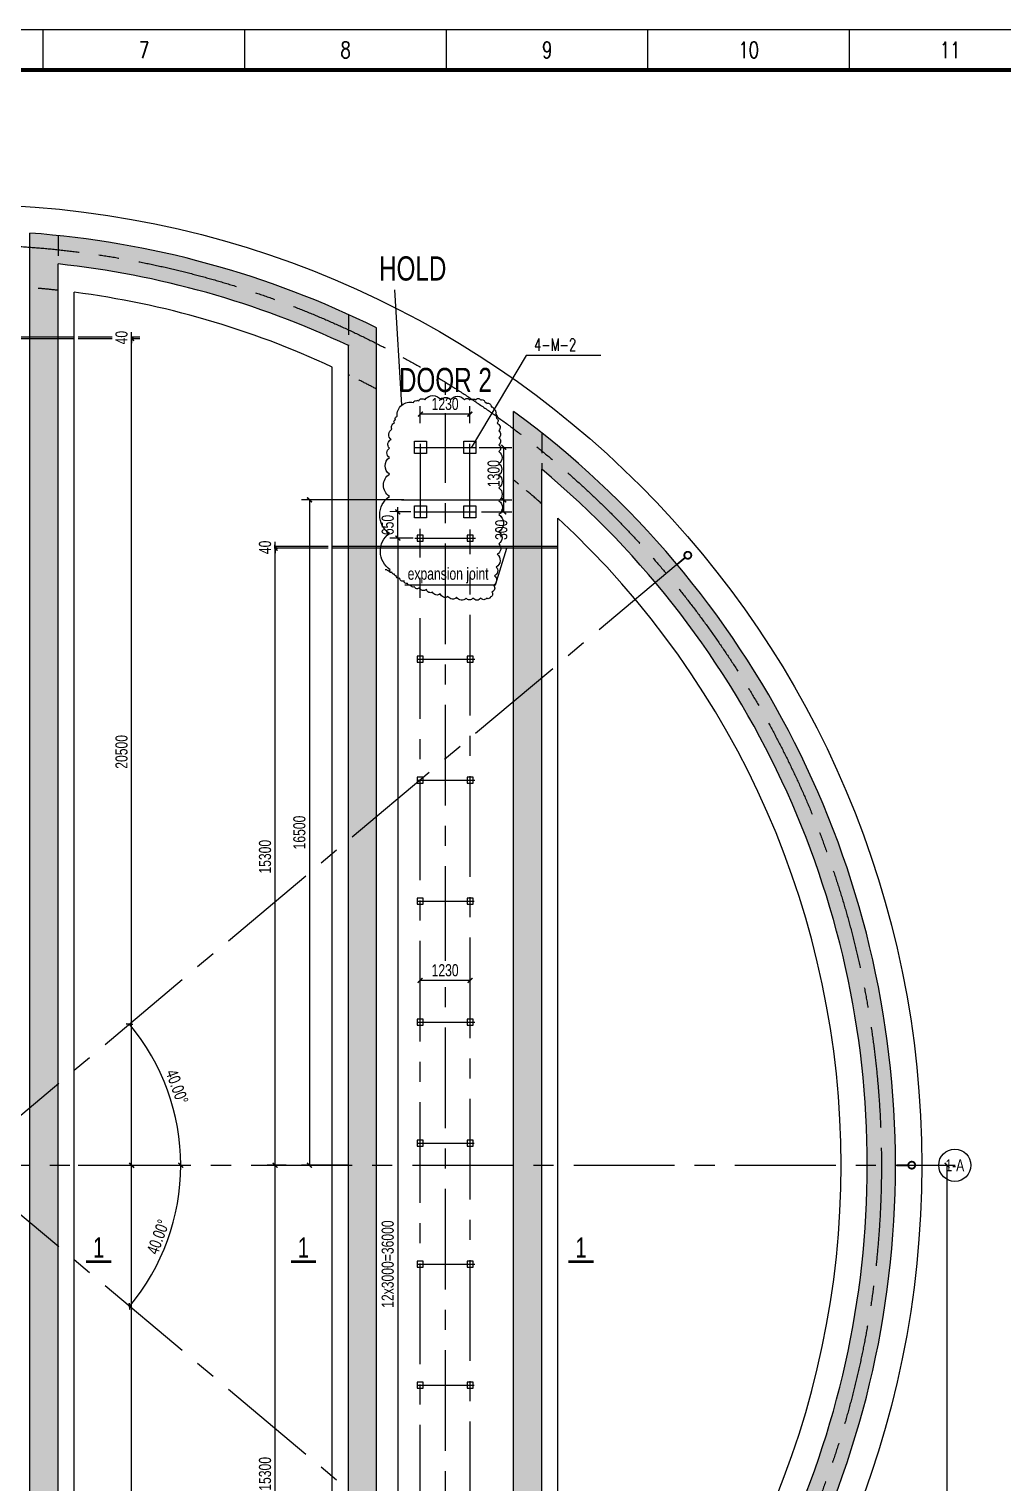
# Model space of a CAD drawing. Extents: x 707031 to 850566, y -411673 to -233438.
# Drawn here: x 738745 to 762907, y -269484 to -233438 of the extents above; entities that cross this region are included whole.
import ezdxf
from ezdxf.enums import TextEntityAlignment as Align

# ---------------------------------------------------------------- set-up
doc = ezdxf.new("R2010")
doc.units = 0
doc.header["$LTSCALE"] = 2000
doc.header["$MEASUREMENT"] = 0
doc.linetypes.add('CENTER', pattern=[2, 1.25, -0.25, 0.25, -0.25])
doc.linetypes.add('HIDDEN', pattern=[0.375, 0.25, -0.125])
doc.layers.get('0').update_dxf_attribs({"linetype": 'CONTINUOUS'})
doc.layers.get('DEFPOINTS').update_dxf_attribs({"linetype": 'CONTINUOUS'})
for name, color, linetype in [('5', 7, 'CONTINUOUS'), ('S_01', 3, 'CONTINUOUS'), ('S_02', 151, 'CENTER'), ('S_03', 7, 'HIDDEN'), ('S_04', 2, 'CONTINUOUS'), ('S_05', 7, 'CONTINUOUS'), ('S_05_DIMS', 7, 'CONTINUOUS'), ('S_06', 1, 'CONTINUOUS'), ('S_07', 9, 'CONTINUOUS'), ('TK', 1, 'CONTINUOUS')]:
    doc.layers.add(name, color=color, linetype=linetype)
doc.styles.add('KS', font='kstxt.shx', dxfattribs={"width": 0.75, "bigfont": 'kshz.shx'})
doc.styles.add('LHM', font='romans.shx', dxfattribs={"width": 0.7, "bigfont": 'hztxt.shx'})
doc.styles.add('TK-HZ', font='txt.shx', dxfattribs={"width": 0.8, "bigfont": 'hztxt.shx'})
doc.dimstyles.new('DIM1', dxfattribs={"dimtxt": 300, "dimasz": 120, "dimexe": 200, "dimexo": 100, "dimgap": 100, "dimtad": 1, "dimdec": 0, "dimzin": 14, "dimdsep": 46, "dimtxsty": 'KS', "dimblk": 'ARCHTICK', "dimcen": -900, "dimclrd": 7, "dimclre": 7, "dimclrt": 2, "dimadec": 0, "dimazin": 0, "dimtfac": 1, "dimtdec": 0, "dimtix": 1, "dimtmove": 2, "dimatfit": 2, "dimfxl": 1, "dimtfill": 1, "dimtfillclr": 256, "dimtolj": 1, "dimtzin": 14, "dimarcsym": 0})
doc.dimstyles.new('KS100', dxfattribs={"dimtxt": 300, "dimasz": 120, "dimexe": 200, "dimexo": 100, "dimgap": 100, "dimtad": 1, "dimdec": 0, "dimzin": 14, "dimdsep": 46, "dimtxsty": 'KS', "dimblk": 'ARCHTICK', "dimcen": -900, "dimclrd": 7, "dimclre": 7, "dimclrt": 2, "dimadec": 0, "dimazin": 0, "dimtfac": 1, "dimtdec": 0, "dimtix": 1, "dimtmove": 2, "dimatfit": 2, "dimfxl": 1, "dimtfill": 1, "dimtfillclr": 256, "dimtolj": 1, "dimtzin": 14, "dimarcsym": 0})
doc.dimstyles.new('KS50', dxfattribs={"dimtxt": 300, "dimasz": 120, "dimexe": 200, "dimexo": 100, "dimgap": 100, "dimtad": 1, "dimdec": 0, "dimlfac": 0.5, "dimzin": 14, "dimdsep": 46, "dimtxsty": 'KS', "dimblk": 'ARCHTICK', "dimcen": -900, "dimclrd": 7, "dimclre": 7, "dimclrt": 2, "dimadec": 0, "dimazin": 0, "dimtfac": 1, "dimtdec": 0, "dimtix": 1, "dimtmove": 2, "dimatfit": 2, "dimfxl": 1, "dimtolj": 1, "dimtzin": 14, "dimarcsym": 0})

# ---------------------------------------------------------------- blocks, each defined once
blk = doc.blocks.new('_ArchTick')
at = {"color": 0, "linetype": 'ByBlock', "const_width": 0.3}
blk.add_lwpolyline([(-0.5, -0.5), (0.5, 0.5)], dxfattribs=at)
blk = doc.blocks.new('*D38')
at = {"layer": '5', "color": 7, "lineweight": -2, "ltscale": 10, "transparency": 16777216}
for p, q in [((760854, -261609), (761722, -261609)), ((761522, -280609), (761522, -261609)), ((754841, -280609), (761722, -280609))]:
    blk.add_line(p, q, dxfattribs=at)
at = {"layer": 'DEFPOINTS', "color": 0, "ltscale": 10, "transparency": 16777216}
for p in [(760754, -261609), (761522, -261609), (754741, -280609)]:
    blk.add_point(p, dxfattribs=at)
at = {"layer": '5', "color": 7, "lineweight": -2, "ltscale": 10, "transparency": 16777216, "xscale": 120, "yscale": 120, "zscale": 120}
for p, rotation in [((761522, -261609), 90), ((761522, -280609), 270)]:
    blk.add_blockref('_ArchTick', p, dxfattribs=dict(at, rotation=rotation))
at = {"layer": '5', "color": 2, "lineweight": -2, "ltscale": 10, "transparency": 16777216, "insert": (761272, -271109), "char_height": 300, "attachment_point": 5, "rotation": 90, "style": 'KS', "bg_fill": 3, "box_fill_scale": 1.25, "bg_fill_color": 256, "bg_fill_true_color": 13158600, "bg_fill_transparency": 0}
blk.add_mtext('\\A1;19000', dxfattribs=at)
blk = doc.blocks.new('*D42')
at = {"layer": '5', "color": 7, "lineweight": -2, "ltscale": 10, "transparency": 16777216}
for p, q in [((748044, -245109), (745502, -245109)), ((745702, -245109), (745702, -261609)), ((746667, -261609), (745502, -261609))]:
    blk.add_line(p, q, dxfattribs=at)
at = {"layer": 'DEFPOINTS', "color": 0, "ltscale": 10, "transparency": 16777216}
for p in [(748144, -245109), (745702, -261609), (746767, -261609)]:
    blk.add_point(p, dxfattribs=at)
at = {"layer": '5', "color": 7, "lineweight": -2, "ltscale": 10, "transparency": 16777216, "xscale": 120, "yscale": 120, "zscale": 120}
for p, rotation in [((745702, -245109), 90), ((745702, -261609), 270)]:
    blk.add_blockref('_ArchTick', p, dxfattribs=dict(at, rotation=rotation))
at = {"layer": '5', "color": 2, "lineweight": -2, "ltscale": 10, "transparency": 16777216, "insert": (745452, -253359), "char_height": 300, "attachment_point": 5, "rotation": 90, "style": 'KS', "bg_fill": 3, "box_fill_scale": 1.25, "bg_fill_color": 256, "bg_fill_true_color": 13158600, "bg_fill_transparency": 0}
blk.add_mtext('\\A1;16500', dxfattribs=at)
blk = doc.blocks.new('*D45')
at = {"layer": '5', "color": 7, "lineweight": -2, "transparency": 16777216}
for p, q in [((748217, -245409), (747694, -245409)), ((747894, -245409), (747894, -245289)), ((747894, -246059), (747894, -245409)), ((748272, -246059), (747694, -246059)), ((747894, -246059), (747894, -246179))]:
    blk.add_line(p, q, dxfattribs=at)
at = {"layer": 'DEFPOINTS', "color": 0, "transparency": 16777216}
for p in [(748317, -245409), (748372, -246059)]:
    blk.add_point(p, dxfattribs=at)
at = {"layer": '5', "color": 7, "lineweight": -2, "transparency": 16777216, "xscale": 120, "yscale": 120, "zscale": 120}
for p, rotation in [((747894, -245409), 270), ((747894, -246059), 90)]:
    blk.add_blockref('_ArchTick', p, dxfattribs=dict(at, rotation=rotation))
at = {"layer": '5', "color": 2, "transparency": 16777216, "insert": (747644, -245734), "char_height": 300, "attachment_point": 5, "rotation": 90, "style": 'KS', "bg_fill": 3, "box_fill_scale": 1.25, "bg_fill_color": 256, "bg_fill_true_color": 13158600, "bg_fill_transparency": 0}
blk.add_mtext('\\A1;650', dxfattribs=at)
at = {"layer": 'DEFPOINTS', "color": 0, "transparency": 16777216}
blk.add_point((747894, -245409), dxfattribs=at)
blk = doc.blocks.new('*D46')
at = {"layer": '5', "color": 7, "lineweight": -2, "transparency": 16777216}
for p, q in [((748447, -257307), (748447, -256825)), ((749687, -257307), (749687, -256825)), ((749687, -257025), (748447, -257025))]:
    blk.add_line(p, q, dxfattribs=at)
at = {"layer": 'DEFPOINTS', "color": 0, "transparency": 16777216}
for p in [(748447, -257025), (748447, -257407), (749687, -257407)]:
    blk.add_point(p, dxfattribs=at)
at = {"layer": '5', "color": 7, "lineweight": -2, "transparency": 16777216, "xscale": 120, "yscale": 120, "zscale": 120, "rotation": 180}
blk.add_blockref('_ArchTick', (748447, -257025), dxfattribs=at)
at = {"layer": '5', "color": 7, "lineweight": -2, "transparency": 16777216, "xscale": 120, "yscale": 120, "zscale": 120}
blk.add_blockref('_ArchTick', (749687, -257025), dxfattribs=at)
at = {"layer": '5', "color": 2, "transparency": 16777216, "insert": (749067, -256775), "char_height": 300, "attachment_point": 5, "style": 'KS', "bg_fill": 3, "box_fill_scale": 1.25, "bg_fill_color": 256, "bg_fill_true_color": 13158600, "bg_fill_transparency": 0}
blk.add_mtext('\\A1;1230', dxfattribs=at)
blk = doc.blocks.new('*D50')
at = {"layer": '5', "color": 7, "lineweight": -2, "transparency": 16777216}
for p, q in [((748272, -246059), (747694, -246059)), ((747894, -246059), (747894, -282059)), ((748602, -282059), (747694, -282059))]:
    blk.add_line(p, q, dxfattribs=at)
at = {"layer": 'DEFPOINTS', "color": 0, "transparency": 16777216}
for p in [(748372, -246059), (747894, -282059), (748702, -282059)]:
    blk.add_point(p, dxfattribs=at)
at = {"layer": '5', "color": 7, "lineweight": -2, "transparency": 16777216, "xscale": 120, "yscale": 120, "zscale": 120}
for p, rotation in [((747894, -246059), 90), ((747894, -282059), 270)]:
    blk.add_blockref('_ArchTick', p, dxfattribs=dict(at, rotation=rotation))
at = {"layer": '5', "color": 2, "transparency": 16777216, "insert": (747644, -264059), "char_height": 300, "attachment_point": 5, "rotation": 90, "style": 'KS', "bg_fill": 3, "box_fill_scale": 1.25, "bg_fill_color": 256, "bg_fill_true_color": 13158600, "bg_fill_transparency": 0}
blk.add_mtext('\\A1;12x3000=36000', dxfattribs=at)
blk = doc.blocks.new('*D81')
at = {"layer": 'DEFPOINTS', "color": 0, "transparency": 16777216}
for p in [(739867, -261609), (741289, -261609), (739867, -282109)]:
    blk.add_point(p, dxfattribs=at)
at = {"layer": 'S_01', "color": 7, "lineweight": -2, "transparency": 16777216}
for p, q in [((739967, -261609), (741489, -261609)), ((741289, -282109), (741289, -261609)), ((739967, -282109), (741489, -282109))]:
    blk.add_line(p, q, dxfattribs=at)
at = {"layer": 'S_01', "color": 7, "lineweight": -2, "transparency": 16777216, "xscale": 120, "yscale": 120, "zscale": 120}
for p, rotation in [((741289, -261609), 90), ((741289, -282109), 270)]:
    blk.add_blockref('_ArchTick', p, dxfattribs=dict(at, rotation=rotation))
at = {"layer": 'S_01', "color": 2, "transparency": 16777216, "insert": (741039, -271859), "char_height": 300, "attachment_point": 5, "rotation": 90, "style": 'KS', "bg_fill": 3, "box_fill_scale": 1.25, "bg_fill_color": 256, "bg_fill_true_color": 13158600, "bg_fill_transparency": 0}
blk.add_mtext('\\A1;20500', dxfattribs=at)
blk = doc.blocks.new('*D82')
at = {"layer": 'DEFPOINTS', "color": 0, "transparency": 16777216}
for p in [(739867, -241109), (741289, -241109), (739867, -261609)]:
    blk.add_point(p, dxfattribs=at)
at = {"layer": 'S_01', "color": 7, "lineweight": -2, "transparency": 16777216}
for p, q in [((739967, -241109), (741489, -241109)), ((741289, -261609), (741289, -241109)), ((739967, -261609), (741489, -261609))]:
    blk.add_line(p, q, dxfattribs=at)
at = {"layer": 'S_01', "color": 7, "lineweight": -2, "transparency": 16777216, "xscale": 120, "yscale": 120, "zscale": 120}
for p, rotation in [((741289, -241109), 90), ((741289, -261609), 270)]:
    blk.add_blockref('_ArchTick', p, dxfattribs=dict(at, rotation=rotation))
at = {"layer": 'S_01', "color": 2, "transparency": 16777216, "insert": (741039, -251359), "char_height": 300, "attachment_point": 5, "rotation": 90, "style": 'KS', "bg_fill": 3, "box_fill_scale": 1.25, "bg_fill_color": 256, "bg_fill_true_color": 13158600, "bg_fill_transparency": 0}
blk.add_mtext('\\A1;20500', dxfattribs=at)
blk = doc.blocks.new('*D83')
at = {"layer": 'DEFPOINTS', "color": 0, "transparency": 16777216}
for p in [(739867, -241069), (739867, -241109)]:
    blk.add_point(p, dxfattribs=at)
at = {"layer": 'S_01', "color": 7, "lineweight": -2, "transparency": 16777216}
for p, q in [((739967, -241069), (741489, -241069)), ((739967, -241109), (741489, -241109)), ((741289, -241069), (741289, -240949)), ((741289, -241109), (741289, -241069)), ((741289, -241109), (741289, -241229))]:
    blk.add_line(p, q, dxfattribs=at)
at = {"layer": 'S_01', "color": 7, "lineweight": -2, "transparency": 16777216, "xscale": 120, "yscale": 120, "zscale": 120}
for p, rotation in [((741289, -241069), 270), ((741289, -241109), 90)]:
    blk.add_blockref('_ArchTick', p, dxfattribs=dict(at, rotation=rotation))
at = {"layer": 'S_01', "color": 2, "transparency": 16777216, "insert": (741039, -241089), "char_height": 300, "attachment_point": 5, "rotation": 90, "style": 'KS', "bg_fill": 3, "box_fill_scale": 1.25, "bg_fill_color": 256, "bg_fill_true_color": 13158600, "bg_fill_transparency": 0}
blk.add_mtext('\\A1;40', dxfattribs=at)
at = {"layer": 'DEFPOINTS', "color": 0, "transparency": 16777216}
blk.add_point((741289, -241069), dxfattribs=at)
blk = doc.blocks.new('*D85')
at = {"layer": 'DEFPOINTS', "color": 0, "transparency": 16777216}
for p in [(744850, -261609), (745222, -261609), (746267, -276909)]:
    blk.add_point(p, dxfattribs=at)
at = {"layer": 'S_01', "color": 7, "lineweight": -2, "transparency": 16777216}
for p, q in [((745122, -261609), (744650, -261609)), ((744850, -276909), (744850, -261609)), ((746167, -276909), (744650, -276909))]:
    blk.add_line(p, q, dxfattribs=at)
at = {"layer": 'S_01', "color": 7, "lineweight": -2, "transparency": 16777216, "xscale": 120, "yscale": 120, "zscale": 120}
for p, rotation in [((744850, -261609), 90), ((744850, -276909), 270)]:
    blk.add_blockref('_ArchTick', p, dxfattribs=dict(at, rotation=rotation))
at = {"layer": 'S_01', "color": 2, "transparency": 16777216, "insert": (744600, -269259), "char_height": 300, "attachment_point": 5, "rotation": 90, "style": 'KS', "bg_fill": 3, "box_fill_scale": 1.25, "bg_fill_color": 256, "bg_fill_true_color": 13158600, "bg_fill_transparency": 0}
blk.add_mtext('\\A1;15300', dxfattribs=at)
blk = doc.blocks.new('*D86')
at = {"layer": 'DEFPOINTS', "color": 0, "transparency": 16777216}
for p in [(744850, -246309), (746267, -246309), (745222, -261609)]:
    blk.add_point(p, dxfattribs=at)
at = {"layer": 'S_01', "color": 7, "lineweight": -2, "transparency": 16777216}
for p, q in [((746167, -246309), (744650, -246309)), ((744850, -261609), (744850, -246309)), ((745122, -261609), (744650, -261609))]:
    blk.add_line(p, q, dxfattribs=at)
at = {"layer": 'S_01', "color": 7, "lineweight": -2, "transparency": 16777216, "xscale": 120, "yscale": 120, "zscale": 120}
for p, rotation in [((744850, -246309), 90), ((744850, -261609), 270)]:
    blk.add_blockref('_ArchTick', p, dxfattribs=dict(at, rotation=rotation))
at = {"layer": 'S_01', "color": 2, "transparency": 16777216, "insert": (744600, -253959), "char_height": 300, "attachment_point": 5, "rotation": 90, "style": 'KS', "bg_fill": 3, "box_fill_scale": 1.25, "bg_fill_color": 256, "bg_fill_true_color": 13158600, "bg_fill_transparency": 0}
blk.add_mtext('\\A1;15300', dxfattribs=at)
blk = doc.blocks.new('*D87')
at = {"layer": 'DEFPOINTS', "color": 0, "transparency": 16777216}
for p in [(746267, -246269), (746267, -246309)]:
    blk.add_point(p, dxfattribs=at)
at = {"layer": 'S_01', "color": 7, "lineweight": -2, "transparency": 16777216}
for p, q in [((744850, -246269), (744850, -246149)), ((746167, -246269), (744650, -246269)), ((746167, -246309), (744650, -246309)), ((744850, -246309), (744850, -246269)), ((744850, -246309), (744850, -246429))]:
    blk.add_line(p, q, dxfattribs=at)
at = {"layer": 'S_01', "color": 7, "lineweight": -2, "transparency": 16777216, "xscale": 120, "yscale": 120, "zscale": 120}
for p, rotation in [((744850, -246269), 270), ((744850, -246309), 90)]:
    blk.add_blockref('_ArchTick', p, dxfattribs=dict(at, rotation=rotation))
at = {"layer": 'S_01', "color": 2, "transparency": 16777216, "insert": (744600, -246289), "char_height": 300, "attachment_point": 5, "rotation": 90, "style": 'KS', "bg_fill": 3, "box_fill_scale": 1.25, "bg_fill_color": 256, "bg_fill_true_color": 13158600, "bg_fill_transparency": 0}
blk.add_mtext('\\A1;40', dxfattribs=at)
at = {"layer": 'DEFPOINTS', "color": 0, "transparency": 16777216}
blk.add_point((744850, -246269), dxfattribs=at)
blk = doc.blocks.new('*D94')
at = {"layer": 'DEFPOINTS', "color": 0, "transparency": 16777216}
for p in [(754801, -246728), (742363, -260353), (712257, -261609), (761312, -261609), (719333, -276489)]:
    blk.add_point(p, dxfattribs=at)
at = {"layer": 'S_05', "color": 7, "lineweight": -2, "transparency": 16777216}
blk.add_arc((737067, -261609), 5442, 0, 40, dxfattribs=at)
at = {"layer": 'S_05', "color": 7, "lineweight": -2, "transparency": 16777216, "xscale": 120, "yscale": 120, "zscale": 120}
for p, rotation in [((741236, -258110), 130.0000000001387), ((742509, -261609), 270)]:
    blk.add_blockref('_ArchTick', p, dxfattribs=dict(at, rotation=rotation))
at = {"layer": 'S_05', "color": 2, "transparency": 16777216, "insert": (742416, -259662), "char_height": 300, "attachment_point": 5, "rotation": 290, "style": 'KS'}
blk.add_mtext('\\A1;40.00°', dxfattribs=at)
blk = doc.blocks.new('*D95')
at = {"layer": 'DEFPOINTS', "color": 0, "transparency": 16777216}
for p in [(719333, -246728), (712257, -261609), (761312, -261609), (741930, -264051), (754801, -276489)]:
    blk.add_point(p, dxfattribs=at)
at = {"layer": 'S_05', "color": 7, "lineweight": -2, "transparency": 16777216}
blk.add_arc((737067, -261609), 5442, 320, 0, dxfattribs=at)
at = {"layer": 'S_05', "color": 7, "lineweight": -2, "transparency": 16777216, "xscale": 120, "yscale": 120, "zscale": 120}
for p, rotation in [((742509, -261609), 90.00000000000007), ((741236, -265107), 229.9999999998614)]:
    blk.add_blockref('_ArchTick', p, dxfattribs=dict(at, rotation=rotation))
at = {"layer": 'S_05', "color": 2, "transparency": 16777216, "insert": (741946, -263384), "char_height": 300, "attachment_point": 5, "rotation": 70, "style": 'KS'}
blk.add_mtext('\\A1;40.00°', dxfattribs=at)
blk = doc.blocks.new('A1-1')
at = {"layer": 'TK', "color": 7}
for p, q in [((32050, 58400), (32050, 59400)), ((37050, 58400), (37050, 59400)), ((42050, 58400), (42050, 59400)), ((47050, 58400), (47050, 59400)), ((52050, 58400), (52050, 59400))]:
    blk.add_line(p, q, dxfattribs=at)
for points, const_width in [([(0, 0), (84100, 0), (84100, 59400), (0, 59400)], 35), ([(2500, 1000), (83100, 1000), (83100, 58400), (2500, 58400)], 100)]:
    blk.add_lwpolyline(points, close=True, dxfattribs=dict(at, const_width=const_width))
at = {"layer": 'TK', "color": 7, "style": 'TK-HZ', "width": 0.75}
for s, p in [('7', (34550, 58900)), ('8', (39550, 58900)), ('9', (44550, 58900)), ('10', (49550, 58900)), ('11', (54550, 58900))]:
    blk.add_text(s, height=400, dxfattribs=at).set_placement(p, align=Align.MIDDLE_CENTER)
blk = doc.blocks.new('*D122')
at = {"layer": '5', "color": 7, "lineweight": -2, "transparency": 16777216}
for p, q in [((749914, -243809), (750722, -243809)), ((750522, -245109), (750522, -243809)), ((750377, -245109), (750722, -245109))]:
    blk.add_line(p, q, dxfattribs=at)
at = {"layer": 'DEFPOINTS', "color": 0, "transparency": 16777216}
for p in [(749814, -243809), (750522, -243809), (750277, -245109)]:
    blk.add_point(p, dxfattribs=at)
at = {"layer": '5', "color": 7, "lineweight": -2, "transparency": 16777216, "xscale": 120, "yscale": 120, "zscale": 120}
for p, rotation in [((750522, -243809), 90), ((750522, -245109), 270)]:
    blk.add_blockref('_ArchTick', p, dxfattribs=dict(at, rotation=rotation))
at = {"layer": '5', "color": 2, "transparency": 16777216, "insert": (750272, -244459), "char_height": 300, "attachment_point": 5, "rotation": 90, "style": 'KS', "bg_fill": 3, "box_fill_scale": 1.25, "bg_fill_color": 256, "bg_fill_true_color": 13158600, "bg_fill_transparency": 0}
blk.add_mtext('\\A1;1300', dxfattribs=at)
blk = doc.blocks.new('*D123')
at = {"layer": 'DEFPOINTS', "color": 0, "transparency": 16777216}
for p in [(749867, -245109), (750522, -245109), (749867, -245409)]:
    blk.add_point(p, dxfattribs=at)
at = {"layer": 'S_05_DIMS', "color": 7, "lineweight": -2, "transparency": 16777216}
for p, q in [((749967, -245109), (750722, -245109)), ((750522, -245409), (750522, -245109)), ((749967, -245409), (750722, -245409))]:
    blk.add_line(p, q, dxfattribs=at)
at = {"layer": 'S_05_DIMS', "color": 7, "lineweight": -2, "transparency": 16777216, "xscale": 120, "yscale": 120, "zscale": 120, "rotation": 90}
blk.add_blockref('_ArchTick', (750522, -245109), dxfattribs=at)
at = {"layer": 'S_05_DIMS', "color": 2, "transparency": 16777216, "insert": (750462, -245853), "char_height": 300, "attachment_point": 5, "rotation": 90, "style": 'KS', "bg_fill": 3, "box_fill_scale": 1.25, "bg_fill_color": 256, "bg_fill_true_color": 13158600, "bg_fill_transparency": 0}
blk.add_mtext('\\A1;300', dxfattribs=at)
at = {"layer": 'S_05_DIMS', "color": 7, "lineweight": -2, "transparency": 16777216, "xscale": 120, "yscale": 120, "zscale": 120, "rotation": 270}
blk.add_blockref('_ArchTick', (750522, -245409), dxfattribs=at)
blk = doc.blocks.new('*D124')
at = {"layer": 'DEFPOINTS', "color": 0, "transparency": 16777216}
for p in [(748452, -242984), (748452, -243311), (749682, -243311)]:
    blk.add_point(p, dxfattribs=at)
at = {"layer": 'S_05_DIMS', "color": 7, "lineweight": -2, "transparency": 16777216}
for p, q in [((748452, -243211), (748452, -242784)), ((749682, -243211), (749682, -242784)), ((749682, -242984), (748452, -242984))]:
    blk.add_line(p, q, dxfattribs=at)
at = {"layer": 'S_05_DIMS', "color": 7, "lineweight": -2, "transparency": 16777216, "xscale": 120, "yscale": 120, "zscale": 120, "rotation": 180}
blk.add_blockref('_ArchTick', (748452, -242984), dxfattribs=at)
at = {"layer": 'S_05_DIMS', "color": 7, "lineweight": -2, "transparency": 16777216, "xscale": 120, "yscale": 120, "zscale": 120}
blk.add_blockref('_ArchTick', (749682, -242984), dxfattribs=at)
at = {"layer": 'S_05_DIMS', "color": 2, "transparency": 16777216, "insert": (749067, -242734), "char_height": 300, "attachment_point": 5, "style": 'KS', "bg_fill": 3, "box_fill_scale": 1.25, "bg_fill_color": 256, "bg_fill_true_color": 13158600, "bg_fill_transparency": 0}
blk.add_mtext('\\A1;1230', dxfattribs=at)

msp = doc.modelspace()

# ---------------------------------------------------------------- hatches: boundary and pattern name
at = {"layer": 'S_07'}
for points in [[(738767.173, -238495.963), (738767.173, -241068.528), (739467.173, -241068.528), (739467.173, -239262.037, -0.083780055), (746667.173, -241286.972), (746667.173, -246268.528), (747367.173, -246268.528), (747367.173, -240848.214, 0.097086611)], [(739467.173, -241108.528), (738767.173, -241108.528), (738767.173, -284721.092, 0.097086611), (747367.173, -282368.841), (747367.173, -276948.528), (746667.173, -276948.528), (746667.173, -281930.083, -0.083780055), (739467.173, -283955.018)], [(750767.173, -280300.521, 0.506901522), (750767.173, -242916.534), (750767.173, -246268.528), (751467.173, -246268.528), (751467.173, -244352.641, -0.467956249), (751467.173, -278864.414), (751467.173, -276948.528), (750767.173, -276948.528)], [(747367.173, -246308.528), (746667.173, -246308.528), (746667.173, -276908.528), (747367.173, -276908.528)], [(751467.173, -246308.528), (750767.173, -246308.528), (750767.173, -276908.528), (751467.173, -276908.528)]]:
    msp.add_hatch(color=256, dxfattribs=at).paths.add_polyline_path(points)

# ---------------------------------------------------------------- linework, layer by layer
at = {"layer": 'S_01', "lineweight": -2}
for p, q in [((738767.173, -284721.092), (738767.173, -238495.963)), ((739467.173, -283955.018), (739467.173, -239262.037)), ((739867.173, -283253.172), (739867.173, -239963.883)), ((734267.173, -241068.528), (739867.173, -241068.528)), ((734267.173, -241108.528), (739867.173, -241108.528)), ((750767.173, -280300.521), (750767.173, -242916.534)), ((751467.173, -278864.414), (751467.173, -244352.641)), ((751867.173, -277648.809), (751867.173, -245568.246))]:
    msp.add_line(p, q, dxfattribs=at)
at = {"layer": 'S_01'}
for points in [[(748608.334, -243958.528), (748308.334, -243958.528), (748308.334, -243658.528), (748608.334, -243658.528)], [(749832.173, -243958.528), (749532.173, -243958.528), (749532.173, -243658.528), (749832.173, -243658.528)], [(749832.173, -245558.528), (749532.173, -245558.528), (749532.173, -245258.528), (749832.173, -245258.528)], [(748372.178, -249133.528), (748522.178, -249133.528), (748522.178, -248983.528), (748372.178, -248983.528)], [(749612.178, -249133.528), (749762.178, -249133.528), (749762.178, -248983.528), (749612.178, -248983.528)], [(748372.178, -252133.528), (748522.178, -252133.528), (748522.178, -251983.528), (748372.178, -251983.528)], [(749612.178, -252133.528), (749762.178, -252133.528), (749762.178, -251983.528), (749612.178, -251983.528)], [(748372.178, -255133.528), (748522.178, -255133.528), (748522.178, -254983.528), (748372.178, -254983.528)], [(749612.178, -255133.528), (749762.178, -255133.528), (749762.178, -254983.528), (749612.178, -254983.528)], [(748372.178, -258133.528), (748522.178, -258133.528), (748522.178, -257983.528), (748372.178, -257983.528)], [(749612.178, -258133.528), (749762.178, -258133.528), (749762.178, -257983.528), (749612.178, -257983.528)], [(748372.178, -261133.528), (748522.178, -261133.528), (748522.178, -260983.528), (748372.178, -260983.528)], [(749612.178, -261133.528), (749762.178, -261133.528), (749762.178, -260983.528), (749612.178, -260983.528)], [(748372.178, -264133.528), (748522.178, -264133.528), (748522.178, -263983.528), (748372.178, -263983.528)], [(749612.178, -264133.528), (749762.178, -264133.528), (749762.178, -263983.528), (749612.178, -263983.528)], [(748372.178, -267133.528), (748522.178, -267133.528), (748522.178, -266983.528), (748372.178, -266983.528)], [(749612.178, -267133.528), (749762.178, -267133.528), (749762.178, -266983.528), (749612.178, -266983.528)]]:
    msp.add_lwpolyline(points, close=True, dxfattribs=at)
at = {"layer": 'S_01', "const_width": 60}
msp.add_lwpolyline([(752126.026, -263997.768), (752751.026, -263997.768)], dxfattribs=at)
at = {"layer": 'S_01', "lineweight": -2}
msp.add_circle((737067.173, -261608.528), 23825, dxfattribs=at)
for radius, start, end in [(23175, 63.6122, 85.7932949), (22475, 64.7137258, 83.8699639), (21825, 65.0684675, 82.6290236), (23175, 306.2389609, 53.7610391), (22475, 309.8449248, 50.1550752), (21825, 312.697018, 47.302982)]:
    msp.add_arc((737067.173, -261608.528), radius, start, end, dxfattribs=at)
at = {"layer": 'S_02'}
for p, q in [((749067.173, -242192.539), (749067.173, -282190.817)), ((748317.168, -243808.528), (749817.168, -243808.528)), ((749682.173, -245538.528), (749682.173, -243718.528)), ((748447.178, -282539.99), (748447.178, -245826.159)), ((749687.178, -282457.301), (749687.178, -245849.534)), ((748372.178, -249058.528), (749801.062, -249058.528)), ((748372.178, -252058.528), (749801.062, -252058.528)), ((748372.178, -255058.528), (749789.718, -255058.528)), ((748372.178, -258058.528), (749801.062, -258058.528)), ((748372.178, -261058.528), (749789.718, -261058.528)), ((748372.178, -264058.528), (749801.062, -264058.528)), ((748372.178, -267058.528), (749789.718, -267058.528))]:
    msp.add_line(p, q, dxfattribs=at)
msp.add_circle((737067.173, -261608.528), 22825, dxfattribs=at)
at = {"layer": 'S_03', "lineweight": -2}
for p, q in [((739467.173, -238558.134), (739467.173, -239262.037)), ((746667.173, -240515.386), (746667.173, -241286.972)), ((751467.173, -243450.317), (751467.173, -244352.641))]:
    msp.add_line(p, q, dxfattribs=at)
for start, end in [(83.6866654, 85.5325732), (61.8399695, 63.9048888), (48.7158502, 51.117855)]:
    msp.add_arc((737067.173, -261608.528), 21825, start, end, dxfattribs=at)
at = {"layer": 'S_04', "color": 1}
msp.add_line((747990.777, -242761.648), (747821.66, -239906.132), dxfattribs=at)
at = {"layer": 'S_04'}
for p, q in [((751076.385, -241530.201), (749717.178, -243818.528)), ((752926.298, -241530.201), (751076.385, -241530.201)), ((750319.668, -247221.178), (750596.405, -246308.528))]:
    msp.add_line(p, q, dxfattribs=at)
at = {"layer": 'S_06', "ltscale": 2, "const_width": 45}
msp.add_lwpolyline([(754801.102, -246727.994), (755025.593, -246539.624)], dxfattribs=at)
at = {"layer": 'S_06', "const_width": 45}
msp.add_lwpolyline([(755175.201, -246484.156, -1), (755001.298, -246484.156, -1)], format="xyb", close=True, dxfattribs=at)

# ---------------------------------------------------------------- texts
at = {"layer": 'S_01', "style": 'KS', "width": 0.75}
msp.add_text('DOOR 2', height=600, dxfattribs=at).set_placement((747921.086, -242438.026))
msp.add_text('1', height=500, dxfattribs=at).set_placement((752438.526, -263647.768), align=Align.MIDDLE_CENTER)
at = {"layer": 'S_04', "color": 1, "style": 'KS', "width": 0.75}
msp.add_text('HOLD', height=600, dxfattribs=at).set_placement((747427.304, -239672.974))
at = {"layer": 'S_04', "style": 'LHM', "width": 0.7}
msp.add_text('4-M-2', height=300, dxfattribs=at).set_placement((751274.512, -241413.577, 0))

# ---------------------------------------------------------------- next in the draw order: dimensions: what is measured, and where the dimension line sits
at = {"layer": '5'}
dim = msp.add_linear_dim(base=(748447.178, -257025.369), p1=(749687.178, -257407.052), p2=(748447.178, -257407.052), angle=180, text='1230', dimstyle='KS100', override={"dimlfac": 1, "dimadec": 2}, dxfattribs=at)
dim.commit()
dim.dimension.update_dxf_attribs({"geometry": '*D46', "text_midpoint": (749067.178, -256775.369)})
at = {"layer": '5', "lineweight": -2, "ltscale": 10}
dim = msp.add_linear_dim(base=(761521.913, -261608.528), p1=(754741.087, -280608.528), p2=(760754.078, -261608.528), angle=90, text='19000', dimstyle='KS100', override={"dimlfac": 1, "dimadec": 2}, dxfattribs=at)
dim.commit()
dim.dimension.update_dxf_attribs({"geometry": '*D38', "text_midpoint": (761271.913, -271108.528)})

# ---------------------------------------------------------------- next in the draw order: linework, layer by layer
at = {"layer": 'S_01'}
msp.add_circle((761712.424, -261608.528), 400, dxfattribs=at)
at = {"layer": 'S_02'}
msp.add_line((712256.871, -261608.528), (761312.424, -261608.528), dxfattribs=at)
at = {"layer": 'S_06', "ltscale": 2, "const_width": 45}
msp.add_lwpolyline([(760267.173, -261608.528), (760560.225, -261608.528)], dxfattribs=at)
at = {"layer": 'S_06', "const_width": 45}
msp.add_lwpolyline([(760710.486, -261662.203, -1), (760577.269, -261550.42, -1)], format="xyb", close=True, dxfattribs=at)

# ---------------------------------------------------------------- next in the draw order: texts
at = {"layer": 'S_04', "style": 'KS', "width": 0.75}
msp.add_text('1-A', height=300, dxfattribs=at).set_placement((761712.424, -261608.528), align=Align.MIDDLE)

# ---------------------------------------------------------------- next in the draw order: dimensions: what is measured, and where the dimension line sits
at = {"layer": '5', "lineweight": -2, "ltscale": 10}
dim = msp.add_linear_dim(base=(745701.696, -261608.528), p1=(748144.038, -245108.528), p2=(746767.173, -261608.528), angle=90, dimstyle='KS100', override={"dimlfac": 1, "dimadec": 2}, dxfattribs=at)
dim.commit()
dim.dimension.update_dxf_attribs({"geometry": '*D42', "text_midpoint": (745451.696, -253358.528)})

# ---------------------------------------------------------------- next in the draw order: linework, layer by layer
at = {"layer": 'S_01', "lineweight": -2}
for p, q in [((746667.173, -281930.083), (746667.173, -241286.972)), ((746267.173, -281399.703), (746267.173, -241817.352))]:
    msp.add_line(p, q, dxfattribs=at)
at = {"layer": 'S_02'}
for p, q in [((747982.178, -245108.528), (750277.178, -245108.528)), ((748144.038, -245108.528), (750110.148, -245108.528))]:
    msp.add_line(p, q, dxfattribs=at)

# ---------------------------------------------------------------- next in the draw order: dimensions: what is measured, and where the dimension line sits
at = {"layer": '5'}
dim = msp.add_linear_dim(base=(747893.781, -245408.528), p1=(748372.178, -246058.528), p2=(748317.168, -245408.528), angle=90, dimstyle='KS100', override={"dimlfac": 1, "dimadec": 2}, dxfattribs=at)
dim.commit()
dim.dimension.update_dxf_attribs({"geometry": '*D45', "text_midpoint": (747643.781, -245733.528)})

# ---------------------------------------------------------------- next in the draw order: linework, layer by layer
at = {"layer": 'S_01'}
msp.add_lwpolyline([(748608.334, -245558.528), (748308.334, -245558.528), (748308.334, -245258.528), (748608.334, -245258.528)], close=True, dxfattribs=at)
at = {"layer": 'S_02'}
for p, q in [((748452.173, -245538.528), (748452.173, -243718.528)), ((748317.168, -245408.528), (749817.168, -245408.528))]:
    msp.add_line(p, q, dxfattribs=at)

# ---------------------------------------------------------------- next in the draw order: dimensions: what is measured, and where the dimension line sits
at = {"layer": '5'}
dim = msp.add_linear_dim(base=(747893.781, -282058.528), p1=(748372.178, -246058.528), p2=(748701.974, -282058.528), angle=90, text='12x3000=<>', dimstyle='KS100', override={"dimlfac": 1, "dimadec": 2}, dxfattribs=at)
dim.commit()
dim.dimension.update_dxf_attribs({"geometry": '*D50', "text_midpoint": (747643.781, -264058.528)})

# ---------------------------------------------------------------- next in the draw order: linework, layer by layer
at = {"layer": 'S_01', "lineweight": -2}
for p, q in [((747367.173, -282368.841), (747367.173, -240848.214)), ((751867.173, -246268.528), (746267.173, -246268.528)), ((751867.173, -246308.528), (746267.173, -246308.528))]:
    msp.add_line(p, q, dxfattribs=at)
at = {"layer": 'S_01'}
msp.add_lwpolyline([(748372.178, -246133.528), (748522.178, -246133.528), (748522.178, -245983.528), (748372.178, -245983.528)], close=True, dxfattribs=at)
at = {"layer": 'S_02'}
for p, q in [((754801.102, -246727.994), (719333.244, -276489.061)), ((754801.102, -276489.061), (719333.244, -246727.994))]:
    msp.add_line(p, q, dxfattribs=at)
at = {"layer": 'S_04'}
msp.add_line((748070.178, -247221.178), (750319.668, -247221.178), dxfattribs=at)

# ---------------------------------------------------------------- next in the draw order: texts
at = {"layer": 'S_04', "style": 'KS', "width": 0.75}
msp.add_text('expansion joint', height=300, dxfattribs=at).set_placement((748137.908, -247091.933))

# ---------------------------------------------------------------- next in the draw order: dimensions: what is measured, and where the dimension line sits
at = {"layer": 'S_01'}
for base, p1, p2, picture, middle in [((741289.414, -261608.528), (739867.173, -282108.528), (739867.173, -261608.528), '*D81', (741039.414, -271858.528)), ((744849.964, -261608.528), (746267.173, -276908.528), (745222.024, -261608.528), '*D85', (744599.964, -269258.528))]:
    dim = msp.add_linear_dim(base=base, p1=p1, p2=p2, angle=90, dimstyle='DIM1', dxfattribs=at)
    dim.commit()
    dim.dimension.update_dxf_attribs({"geometry": picture, "text_midpoint": middle})

# ---------------------------------------------------------------- next in the draw order: linework, layer by layer
at = {"layer": 'S_01', "const_width": 60}
for points in [[(740157.767, -263997.768), (740782.767, -263997.768)], [(745240.208, -263997.768), (745865.208, -263997.768)]]:
    msp.add_lwpolyline(points, dxfattribs=at)

# ---------------------------------------------------------------- next in the draw order: texts
at = {"layer": 'S_01', "style": 'KS', "width": 0.75}
for p in [(740470.267, -263647.768), (745552.708, -263647.768)]:
    msp.add_text('1', height=500, dxfattribs=at).set_placement(p, align=Align.MIDDLE_CENTER)

# ---------------------------------------------------------------- next in the draw order: dimensions: what is measured, and where the dimension line sits
at = {"layer": 'S_01'}
for base, p1, p2, picture, middle in [((741289.414, -241108.528), (739867.173, -261608.528), (739867.173, -241108.528), '*D82', (741039.414, -251358.528)), ((744849.964, -246308.528), (745222.024, -261608.528), (746267.173, -246308.528), '*D86', (744599.964, -253958.528))]:
    dim = msp.add_linear_dim(base=base, p1=p1, p2=p2, angle=90, dimstyle='DIM1', dxfattribs=at)
    dim.commit()
    dim.dimension.update_dxf_attribs({"geometry": picture, "text_midpoint": middle})

# ---------------------------------------------------------------- next in the draw order: dimensions: what is measured, and where the dimension line sits
for base, p1, p2, picture, middle in [((741289.414, -241068.528), (739867.173, -241108.528), (739867.173, -241068.528), '*D83', (741039.414, -241088.528)), ((744849.964, -246268.528), (746267.173, -246308.528), (746267.173, -246268.528), '*D87', (744599.964, -246288.528))]:
    dim = msp.add_linear_dim(base=base, p1=p1, p2=p2, angle=90, dimstyle='DIM1', dxfattribs=at)
    dim.commit()
    dim.dimension.update_dxf_attribs({"geometry": picture, "text_midpoint": middle})
at = {"layer": 'S_05'}
for base, line1, picture, middle in [((742362.594, -260353.49), ((754801.102, -246727.994), (719333.244, -276489.061)), '*D94', (742416.01, -259661.71)), ((741930.423, -264050.944), ((754801.102, -276489.061), (719333.244, -246727.994)), '*D95', (741946.164, -263384.335))]:
    dim = msp.add_angular_dim_2l(base=base, line1=line1, line2=((712256.871, -261608.528), (761312.424, -261608.528)), dimstyle='KS50', override={"dimadec": 2}, dxfattribs=at)
    dim.commit()
    dim.dimension.update_dxf_attribs({"geometry": picture, "text_midpoint": middle})

# ---------------------------------------------------------------- next in the draw order: block references
at = {"layer": 'TK', "color": 7}
msp.add_blockref('A1-1', (707048.599, -292855.813), dxfattribs=at)

# ---------------------------------------------------------------- next in the draw order: dimensions: what is measured, and where the dimension line sits
at = {"layer": '5'}
dim = msp.add_linear_dim(base=(750522.123, -243808.528), p1=(750277.178, -245108.528), p2=(749813.612, -243808.528), angle=90, dimstyle='KS100', override={"dimlfac": 1, "dimadec": 2}, dxfattribs=at)
dim.commit()
dim.dimension.update_dxf_attribs({"geometry": '*D122', "text_midpoint": (750272.123, -244458.528)})
at = {"layer": 'S_05_DIMS'}
dim = msp.add_linear_dim(base=(748452.173, -242983.75), p1=(749682.173, -243310.52), p2=(748452.173, -243310.52), angle=180, dimstyle='KS100', dxfattribs=at)
dim.commit()
dim.dimension.update_dxf_attribs({"geometry": '*D124', "text_midpoint": (749067.173, -242733.75)})

# ---------------------------------------------------------------- next in the draw order: dimensions: what is measured, and where the dimension line sits
dim = msp.add_linear_dim(base=(750522.123, -245108.528), p1=(749867.178, -245408.528), p2=(749867.178, -245108.528), angle=90, dimstyle='KS100', dxfattribs=at)
dim.commit()
dim.dimension.update_dxf_attribs({"geometry": '*D123', "text_midpoint": (750462.446, -245853.418), "dimtype": 160})

# ---------------------------------------------------------------- next in the draw order: linework, layer by layer
at = {"layer": 'S_01'}
msp.add_lwpolyline([(749612.178, -246133.528), (749762.178, -246133.528), (749762.178, -245983.528), (749612.178, -245983.528)], close=True, dxfattribs=at)
at = {"layer": 'S_02'}
msp.add_line((748317.168, -246058.528), (749817.168, -246058.528), dxfattribs=at)
at = {"layer": 'S_04', "color": 1}
msp.add_lwpolyline([(747705.473, -246885.08, -0.52056705), (747705.473, -246842.339, -0.52056705), (747705.473, -246842.339, -0.52056705), (747684.084, -245944.778, -0.52056705), (747684.084, -245944.778, -0.52056705), (747684.084, -245025.845, -0.52056705), (747684.084, -245025.845, -0.52056705), (747684.084, -244470.212, -0.52056705), (747684.084, -244470.212, -0.52056705), (747684.084, -244064.172, -0.52056705), (747684.084, -244064.172, -0.52056705), (747684.084, -243829.096, -0.52056705), (747684.084, -243829.096, -0.52056705), (747726.862, -243615.391, -0.52056705), (747726.862, -243615.391, -0.52056705), (747748.252, -243358.945, -0.52056705), (747748.252, -243358.945, -0.52056705), (747812.417, -243209.351, -0.52056705), (747812.417, -243209.351, -0.52056705), (747812.417, -243145.24, -0.52056705), (747812.417, -243145.24, -0.52056705), (747833.806, -243123.869, -0.52056705), (747833.806, -243123.869, -0.52056705), (747876.582, -243038.387, -0.52056705), (747876.582, -243038.387, -0.52056705), (748282.967, -242696.459, -0.52056705), (748282.967, -242696.459, -0.52056705), (748368.522, -242653.718, -0.52056705), (748368.522, -242653.718, -0.52056705), (748411.3, -242653.718, -0.52056705), (748411.3, -242653.718, -0.52056705), (748561.02, -242632.348, -0.52056705), (748561.02, -242632.348, -0.52056705), (748967.405, -242632.348, -0.52056705), (748967.405, -242632.348, -0.52056705), (749202.679, -242632.348, -0.52056705), (749202.679, -242632.348, -0.52056705), (749544.9, -242632.348, -0.52056705), (749544.9, -242632.348, -0.52056705), (749673.23, -242632.348, -0.52056705), (749673.23, -242632.348, -0.52056705), (749737.395, -242632.348, -0.52056705), (749737.395, -242632.348, -0.52056705), (749822.952, -242632.348, -0.52056705), (749822.952, -242632.348, -0.52056705), (749951.283, -242632.348, -0.52056705), (749951.283, -242632.348, -0.52056705), (750058.226, -242696.459, -0.52056705), (750058.226, -242696.459, -0.52056705), (750101.005, -242717.83, -0.52056705), (750101.005, -242717.83, -0.52056705), (750207.946, -242803.312, -0.52056705), (750207.946, -242803.312, -0.52056705), (750272.113, -242867.423, -0.52056705), (750272.113, -242867.423, -0.52056705), (750314.89, -242910.164, -0.52056705), (750314.89, -242910.164, -0.52056705), (750314.89, -242974.276, -0.52056705), (750314.89, -242974.276, -0.52056705), (750336.279, -242995.646, -0.52056705), (750336.279, -242995.646, -0.52056705), (750336.279, -243081.128, -0.52056705), (750336.279, -243081.128, -0.52056705), (750357.668, -243209.351, -0.52056705), (750357.668, -243209.351, -0.52056705), (750400.444, -243401.686, -0.52056705), (750400.444, -243401.686, -0.52056705), (750400.444, -243572.65, -0.52056705), (750400.444, -243572.65, -0.52056705), (750400.444, -243743.614, -0.52056705), (750400.444, -243743.614, -0.52056705), (750400.444, -243914.579, -0.52056705), (750400.444, -243914.579, -0.52056705), (750400.444, -244213.766, -0.52056705), (750400.444, -244213.766, -0.52056705), (750400.444, -244491.582, -0.52056705), (750400.444, -244491.582, -0.52056705), (750400.444, -244812.14, -0.52056705), (750400.444, -244812.14, -0.52056705), (750400.444, -245132.697, -0.52056705), (750400.444, -245132.697, -0.52056705), (750400.444, -245474.626, -0.52056705), (750400.444, -245474.626, -0.52056705), (750400.444, -245902.037, -0.52056705), (750400.444, -245902.037, -0.52056705), (750400.444, -246201.224, -0.52056705), (750400.444, -246201.224, -0.52056705), (750357.668, -246457.67, -0.52056705), (750357.668, -246457.67, -0.52056705), (750336.279, -246778.227, -0.52056705), (750336.279, -246778.227, -0.52056705), (750293.503, -246991.932, -0.52056705), (750293.503, -246991.932, -0.52056705), (750272.113, -247227.008, -0.52056705), (750272.113, -247227.008, -0.52056705), (750229.335, -247397.972, -0.52056705), (750229.335, -247397.972, -0.52056705), (750186.559, -247526.195, -0.52056705), (750186.559, -247526.195, -0.52056705), (750165.17, -247547.565, -0.52056705), (750165.17, -247547.565, -0.52056705), (750101.005, -247547.565, -0.52056705), (750101.005, -247547.565, -0.52056705), (749951.283, -247547.565, -0.52056705), (749951.283, -247547.565, -0.52056705), (749758.784, -247547.565, -0.52056705), (749758.784, -247547.565, -0.52056705), (749587.676, -247547.565, -0.52056705), (749587.676, -247547.565, -0.52056705), (749352.401, -247526.195, -0.52056705), (749352.401, -247526.195, -0.52056705), (749138.514, -247504.824, -0.52056705), (749138.514, -247504.824, -0.52056705), (748946.016, -247440.713, -0.52056705), (748946.016, -247440.713, -0.52056705), (748753.518, -247397.972, -0.52056705), (748753.518, -247397.972, -0.52056705), (748603.798, -247333.86, -0.52056705), (748603.798, -247333.86, -0.52056705), (748432.687, -247291.119, -0.52056705), (748432.687, -247291.119, -0.52056705), (748304.357, -247269.749, -0.52056705), (748304.357, -247269.749, -0.52056705), (748218.802, -247227.008, -0.52056705), (748218.802, -247227.008, -0.52056705), (748133.248, -247184.267, -0.52056705), (748133.248, -247184.267, -0.52056705), (748047.693, -247120.155, -0.52056705), (748047.693, -247120.155, -0.52056705), (747940.75, -247056.044, -0.52056705), (747940.75, -247056.044, -0.52056705), (747855.195, -246991.932, -0.52056705), (747855.195, -246991.932, -0.52056705), (747812.417, -246949.191, -0.52056705), (747812.417, -246949.191, -0.52056705), (747748.252, -246906.45, -0.52056705), (747748.252, -246906.45, -0.52056705), (747684.084, -246885.08, -0.52056705), (747684.084, -246885.08, -0.52056705), (747662.697, -246863.709, -0.52056705), (747662.697, -246863.709, -0.52056705), (747619.919, -246842.339, -0.52056705), (747619.919, -246842.339, -0.52056705), (747598.53, -246842.339, -0.52056705), (747598.53, -246842.339, -0.52056705), (747577.143, -246842.339, -0.52056705), (747577.143, -246842.339)], format="xyb", dxfattribs=at)

doc.saveas('drawing.dxf')
